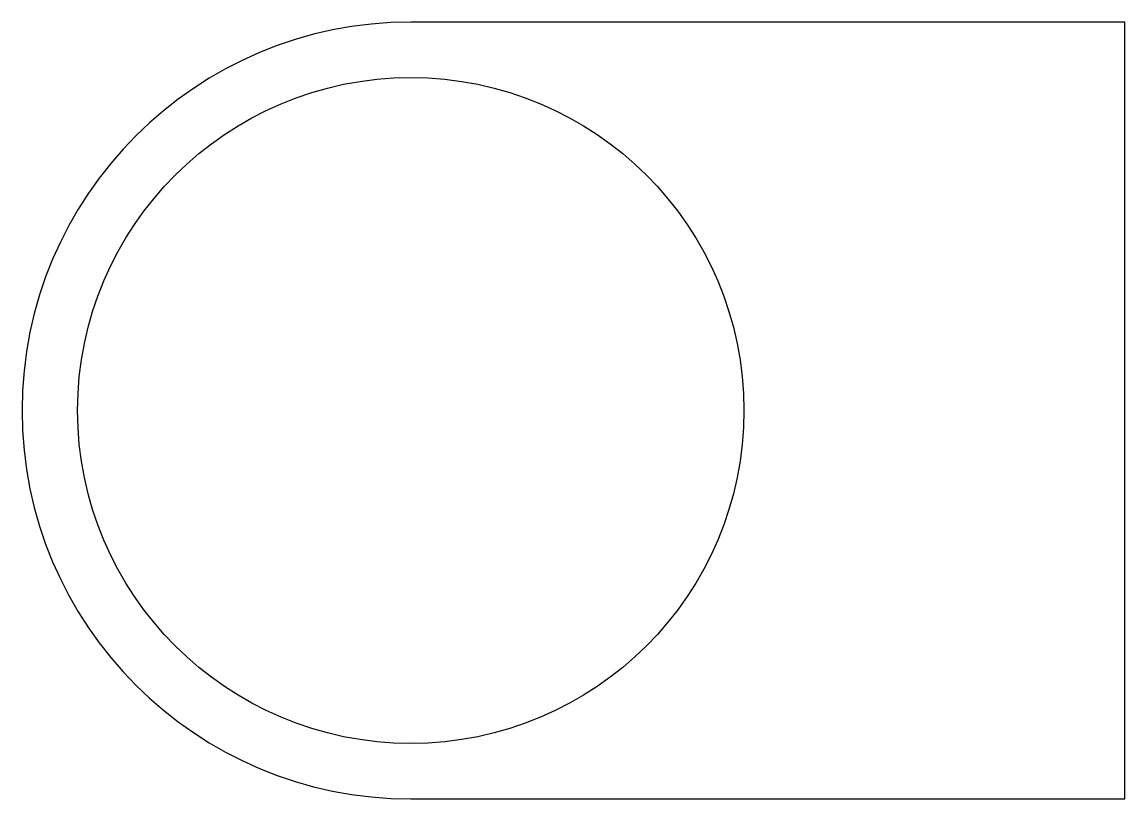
# Model space of a CAD drawing. Header units: millimetres. Extents: x -14 to 25.7, y -14 to 14.
import ezdxf

# ---------------------------------------------------------------- set-up
doc = ezdxf.new("R2010")
doc.units = ezdxf.units.MM

msp = doc.modelspace()

# ---------------------------------------------------------------- linework, layer by layer
msp.add_lwpolyline([(25.722144, -14), (25.722144, 14), (0, 14, 1), (0, -14)], format="xyb", close=True)
msp.add_circle((0, 0), 12)

doc.saveas('drawing.dxf')
